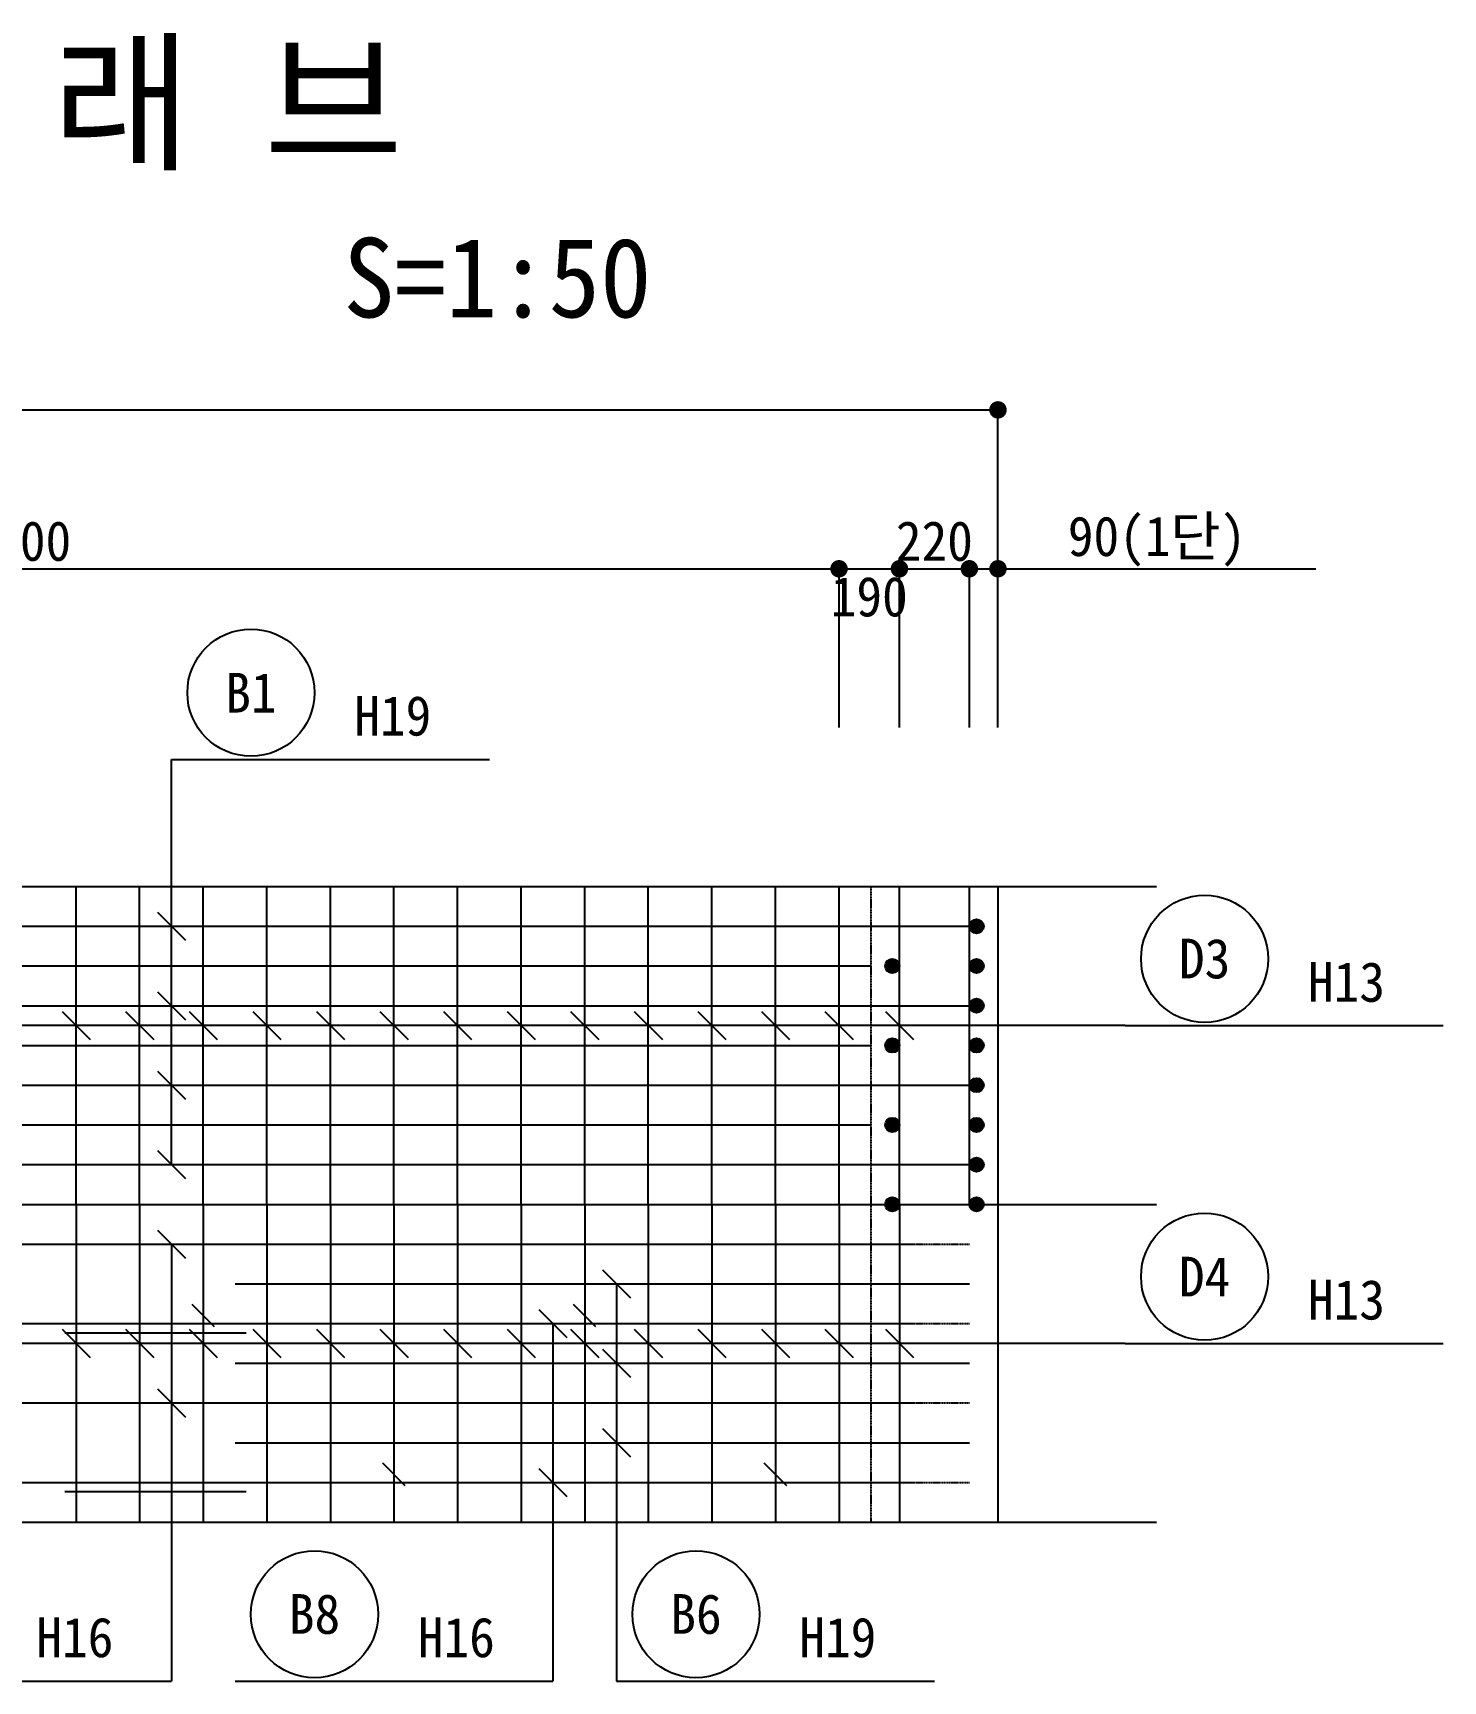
# Model space of a CAD drawing. Header units: millimetres. Extents: x 591441 to 633491, y -93232 to -63532.
# Drawn here: x 612828 to 617264, y -89422 to -84235 of the extents above; entities that cross this region are included whole.
import ezdxf
from ezdxf.enums import TextEntityAlignment as Align

# ---------------------------------------------------------------- set-up
doc = ezdxf.new("R2010")
doc.units = ezdxf.units.MM
for name, pattern in [('A-CENTR01', [2, 1.25, -0.25, 0.25, -0.25]), ('A-DASHD01', [0.75, 0.5, -0.25]), ('A-HIDDN01', [0.375, 0.25, -0.125])]:
    doc.linetypes.add(name, pattern=pattern)
for name, color, linetype in [('CS-CNTL', 1, 'A-CENTR01'), ('CS-CONC-MAJR', 4, 'Continuous'), ('CS-DIML', 1, 'Continuous'), ('CS-DIMT', 3, 'Continuous'), ('CS-MISC', 3, 'Continuous'), ('CS-RBAR-EREC', 6, 'Continuous'), ('CS-RBAR-MAJR', 6, 'Continuous'), ('CS-SYMB-LIN3', 1, 'Continuous'), ('CS-TEXT', 3, 'Continuous'), ('CZ-TEX1', 6, 'Continuous'), ('CZ-TEX2', 3, 'Continuous')]:
    doc.layers.add(name, color=color, linetype=linetype)
doc.styles.add('A_STANDARD', font='DotumChe.ttf')

msp = doc.modelspace()

# ---------------------------------------------------------------- linework, layer by layer
at = {"layer": 'CS-CNTL', "linetype": 'A-DASHD01'}
for p, q in [((608563.7, -86921.5), (616363.7, -86921.5)), ((608563.7, -87921.5), (616363.7, -87921.5)), ((608563.7, -88921.5), (616363.7, -88921.5))]:
    msp.add_line(p, q, dxfattribs=at)
at = {"layer": 'CS-CONC-MAJR', "linetype": 'A-HIDDN01'}
msp.add_line((615463.7, -86921.5), (615463.7, -88921.5), dxfattribs=at)
at = {"layer": 'CS-CONC-MAJR'}
msp.add_line((615863.7, -86921.5), (615863.7, -88921.5), dxfattribs=at)
at = {"layer": 'CS-DIML'}
for p, q in [((615863.7, -85921.5), (615863.7, -85396.5)), ((609063.7, -85421.5), (615863.7, -85421.5)), ((609563.7, -85921.5), (615363.7, -85921.5)), ((615363.7, -86421.5), (615363.7, -85896.5)), ((615363.7, -85921.5), (615553.7, -85921.5)), ((615553.7, -86421.5), (615553.7, -85896.5)), ((615553.7, -85921.5), (615773.7, -85921.5)), ((615773.7, -86421.5), (615773.7, -85896.5)), ((615773.7, -85921.5), (615863.7, -85921.5)), ((615863.7, -86421.5), (615863.7, -85896.5)), ((615863.7, -85921.5), (616863.7, -85921.5)), ((613263.7, -87796.5), (613263.7, -86521.5)), ((616263.7, -87359), (609373.7, -87359)), ((613263.7, -88046.5), (613263.7, -89421.5)), ((614663.7, -88171.5), (614663.7, -89421.5)), ((614463.7, -88296.5), (614463.7, -89421.5)), ((616263.7, -88359), (609373.7, -88359))]:
    msp.add_line(p, q, dxfattribs=at)
at = {"layer": 'CS-MISC'}
for p, q in [((613219.5, -87002.3), (613307.9, -87090.7)), ((613219.5, -87252.3), (613307.9, -87340.7)), ((612919.5, -87314.8), (613007.9, -87403.2)), ((613119.5, -87314.8), (613207.9, -87403.2)), ((613319.5, -87314.8), (613407.9, -87403.2)), ((613519.5, -87314.8), (613607.9, -87403.2)), ((613719.5, -87314.8), (613807.9, -87403.2)), ((613919.5, -87314.8), (614007.9, -87403.2)), ((614119.5, -87314.8), (614207.9, -87403.2)), ((614319.5, -87314.8), (614407.9, -87403.2)), ((614519.5, -87314.8), (614607.9, -87403.2)), ((614719.5, -87314.8), (614807.9, -87403.2)), ((614919.5, -87314.8), (615007.9, -87403.2)), ((615119.5, -87314.8), (615207.9, -87403.2)), ((615319.5, -87314.8), (615407.9, -87403.2)), ((615509.5, -87314.8), (615597.9, -87403.2)), ((613219.5, -87502.3), (613307.9, -87590.7)), ((613219.5, -87752.3), (613307.9, -87840.7)), ((613219.5, -88002.3), (613307.9, -88090.7)), ((614619.5, -88127.3), (614707.9, -88215.7)), ((614419.5, -88252.3), (614507.9, -88340.7)), ((612919.5, -88314.8), (613007.9, -88403.2)), ((613119.5, -88314.8), (613207.9, -88403.2)), ((613319.5, -88314.8), (613407.9, -88403.2)), ((613519.5, -88314.8), (613607.9, -88403.2)), ((613719.5, -88314.8), (613807.9, -88403.2)), ((613919.5, -88314.8), (614007.9, -88403.2)), ((614119.5, -88314.8), (614207.9, -88403.2)), ((614319.5, -88314.8), (614407.9, -88403.2)), ((614519.5, -88314.8), (614607.9, -88403.2)), ((614719.5, -88314.8), (614807.9, -88403.2)), ((614919.5, -88314.8), (615007.9, -88403.2)), ((615119.5, -88314.8), (615207.9, -88403.2)), ((615319.5, -88314.8), (615407.9, -88403.2)), ((615509.5, -88314.8), (615597.9, -88403.2)), ((614619.5, -88377.3), (614707.9, -88465.7)), ((613219.5, -88502.3), (613307.9, -88590.7)), ((614619.5, -88627.3), (614707.9, -88715.7)), ((614419.5, -88752.3), (614507.9, -88840.7))]:
    msp.add_line(p, q, dxfattribs=at)
at = {"layer": 'CS-MISC', "color": 1, "const_width": 27.5}
for points in [[(615863.7, -85407.8, 1), (615863.7, -85435.3, 1)], [(615363.7, -85907.8, 1), (615363.7, -85935.3, 1)], [(615363.7, -85907.8, 1), (615363.7, -85935.3, 1)], [(615553.7, -85907.8, 1), (615553.7, -85935.3, 1)], [(615553.7, -85907.8, 1), (615553.7, -85935.3, 1)], [(615773.7, -85907.8, 1), (615773.7, -85935.3, 1)], [(615773.7, -85907.8, 1), (615773.7, -85935.3, 1)], [(615863.7, -85907.8, 1), (615863.7, -85935.3, 1)], [(615863.7, -85907.8, 1), (615863.7, -85935.3, 1)]]:
    msp.add_lwpolyline(points, format="xyb", close=True, dxfattribs=at)
at = {"layer": 'CS-RBAR-EREC'}
for p, q in [((612963.7, -87921.5), (612963.7, -86921.5)), ((613163.7, -87921.5), (613163.7, -86921.5)), ((613363.7, -87921.5), (613363.7, -86921.5)), ((613563.7, -87921.5), (613563.7, -86921.5)), ((613763.7, -87921.5), (613763.7, -86921.5)), ((613963.7, -87921.5), (613963.7, -86921.5)), ((614163.7, -87921.5), (614163.7, -86921.5)), ((614363.7, -87921.5), (614363.7, -86921.5)), ((614563.7, -87921.5), (614563.7, -86921.5)), ((614763.7, -87921.5), (614763.7, -86921.5)), ((614963.7, -87921.5), (614963.7, -86921.5)), ((615163.7, -87921.5), (615163.7, -86921.5)), ((615363.7, -87921.5), (615363.7, -86921.5)), ((615553.7, -87921.5), (615553.7, -86921.5)), ((615773.7, -87921.5), (615773.7, -86921.5)), ((612963.7, -87921.5), (612963.7, -88921.5)), ((613163.7, -87921.5), (613163.7, -88921.5)), ((613363.7, -87921.5), (613363.7, -88921.5)), ((613563.7, -87921.5), (613563.7, -88921.5)), ((613763.7, -87921.5), (613763.7, -88921.5)), ((613963.7, -87921.5), (613963.7, -88921.5)), ((614163.7, -87921.5), (614163.7, -88921.5)), ((614363.7, -87921.5), (614363.7, -88921.5)), ((614563.7, -87921.5), (614563.7, -88921.5)), ((614763.7, -87921.5), (614763.7, -88921.5)), ((614963.7, -87921.5), (614963.7, -88921.5)), ((615163.7, -87921.5), (615163.7, -88921.5)), ((615363.7, -87921.5), (615363.7, -88921.5)), ((615553.7, -87921.5), (615553.7, -88921.5)), ((613399.1, -88306.9), (613328.4, -88236.2)), ((614599.1, -88306.9), (614528.4, -88236.2)), ((613999.1, -88806.9), (613928.4, -88736.2)), ((615199.1, -88806.9), (615128.4, -88736.2))]:
    msp.add_line(p, q, dxfattribs=at)
at = {"layer": 'CS-RBAR-MAJR', "linetype": 'Continuous'}
for p, q in [((609153.7, -87046.5), (615773.7, -87046.5)), ((609463.7, -87171.5), (615463.7, -87171.5)), ((609153.7, -87296.5), (615773.7, -87296.5)), ((609463.7, -87421.5), (615463.7, -87421.5)), ((609153.7, -87546.5), (615773.7, -87546.5)), ((609463.7, -87671.5), (615463.7, -87671.5)), ((609153.7, -87796.5), (615773.7, -87796.5)), ((610428.7, -88046.5), (615603.7, -88046.5)), ((613463.7, -88171.5), (615573.7, -88171.5)), ((615573.7, -88171.5), (615773.7, -88171.5)), ((609323.7, -88296.5), (613498.7, -88296.5)), ((612928.7, -88296.5), (615603.7, -88296.5)), ((613498.7, -88326.5), (612928.7, -88326.5)), ((613463.7, -88421.5), (615573.7, -88421.5)), ((615573.7, -88421.5), (615773.7, -88421.5)), ((610428.7, -88546.5), (615603.7, -88546.5)), ((613463.7, -88671.5), (615573.7, -88671.5)), ((615573.7, -88671.5), (615773.7, -88671.5)), ((609323.7, -88796.5), (613498.7, -88796.5)), ((612928.7, -88796.5), (615603.7, -88796.5)), ((613498.7, -88826.5), (612928.7, -88826.5))]:
    msp.add_line(p, q, dxfattribs=at)
at = {"layer": 'CS-RBAR-MAJR', "linetype": 'A-HIDDN01'}
for p, q in [((615603.7, -88046.5), (615773.7, -88046.5)), ((615603.7, -88296.5), (615773.7, -88296.5)), ((615603.7, -88546.5), (615773.7, -88546.5)), ((615603.7, -88796.5), (615773.7, -88796.5))]:
    msp.add_line(p, q, dxfattribs=at)
at = {"layer": 'CS-RBAR-MAJR', "const_width": 22.5}
for points in [[(615807.5, -87046.5, 1), (615785, -87046.5, 1)], [(615542.5, -87171.5, 1), (615520, -87171.5, 1)], [(615807.5, -87171.5, 1), (615785, -87171.5, 1)], [(615807.5, -87296.5, 1), (615785, -87296.5, 1)], [(615542.5, -87421.5, 1), (615520, -87421.5, 1)], [(615807.5, -87421.5, 1), (615785, -87421.5, 1)], [(615807.5, -87546.5, 1), (615785, -87546.5, 1)], [(615542.5, -87671.5, 1), (615520, -87671.5, 1)], [(615807.5, -87671.5, 1), (615785, -87671.5, 1)], [(615807.5, -87796.5, 1), (615785, -87796.5, 1)], [(615542.5, -87921.5, 1), (615520, -87921.5, 1)], [(615807.5, -87921.5, 1), (615785, -87921.5, 1)]]:
    msp.add_lwpolyline(points, format="xyb", close=True, dxfattribs=at)
at = {"layer": 'CS-RBAR-MAJR'}
for centre in [(615796.2, -87046.5), (615531.2, -87171.5), (615796.2, -87171.5), (615796.2, -87296.5), (615531.2, -87421.5), (615796.2, -87421.5), (615796.2, -87546.5), (615531.2, -87671.5), (615796.2, -87671.5), (615796.2, -87796.5), (615531.2, -87921.5), (615796.2, -87921.5)]:
    msp.add_circle(centre, 22.5, dxfattribs=at)
at = {"layer": 'CS-SYMB-LIN3'}
for p, q in [((613263.7, -86521.5), (614263.7, -86521.5)), ((616263.7, -87359), (617263.7, -87359)), ((616263.7, -88359), (617263.7, -88359)), ((612263.7, -89421.5), (613263.7, -89421.5)), ((613463.7, -89421.5), (614463.7, -89421.5)), ((614663.7, -89421.5), (615663.7, -89421.5))]:
    msp.add_line(p, q, dxfattribs=at)
for centre in [(613513.7, -86311.5), (616513.7, -87149), (616513.7, -88149), (613713.7, -89211.5), (614913.7, -89211.5)]:
    msp.add_circle(centre, 200, dxfattribs=at)

# ---------------------------------------------------------------- texts
at = {"layer": 'CS-DIMT', "style": 'A_STANDARD'}
for s, p in [('29@200=5.800', (612463.7, -85896.5)), ('220', (615663.7, -85896.5)), ('90(1단)', (616363.7, -85881.5)), ('190', (615458.7, -86071.5))]:
    msp.add_text(s, height=125, dxfattribs=at).set_placement(p, align=Align.CENTER)
at = {"layer": 'CS-TEXT', "style": 'A_STANDARD'}
for s, p in [('B1', (613513.7, -86311.5)), ('D3', (616513.7, -87149)), ('D4', (616513.7, -88149)), ('B8', (613713.7, -89211.5)), ('B6', (614913.7, -89211.5))]:
    msp.add_text(s, height=125, dxfattribs=at).set_placement(p, align=Align.MIDDLE)
for s, p in [('H19', (613838.7, -86446.5)), ('H13', (616838.7, -87284)), ('H13', (616838.7, -88284)), ('H16', (612838.7, -89346.5)), ('H16', (614038.7, -89346.5)), ('H19', (615238.7, -89346.5))]:
    msp.add_text(s, height=125, dxfattribs=at).set_placement(p)
at = {"layer": 'CZ-TEX1', "style": 'A_STANDARD'}
msp.add_text('하 부 슬 래 브', height=350, dxfattribs=at).set_placement((612442.5, -84630.3), align=Align.CENTER)
at = {"layer": 'CZ-TEX2', "style": 'A_STANDARD'}
msp.add_text('S=1:50', height=250, dxfattribs=at).set_placement((613804.2, -85130.3))

doc.saveas('drawing.dxf')
